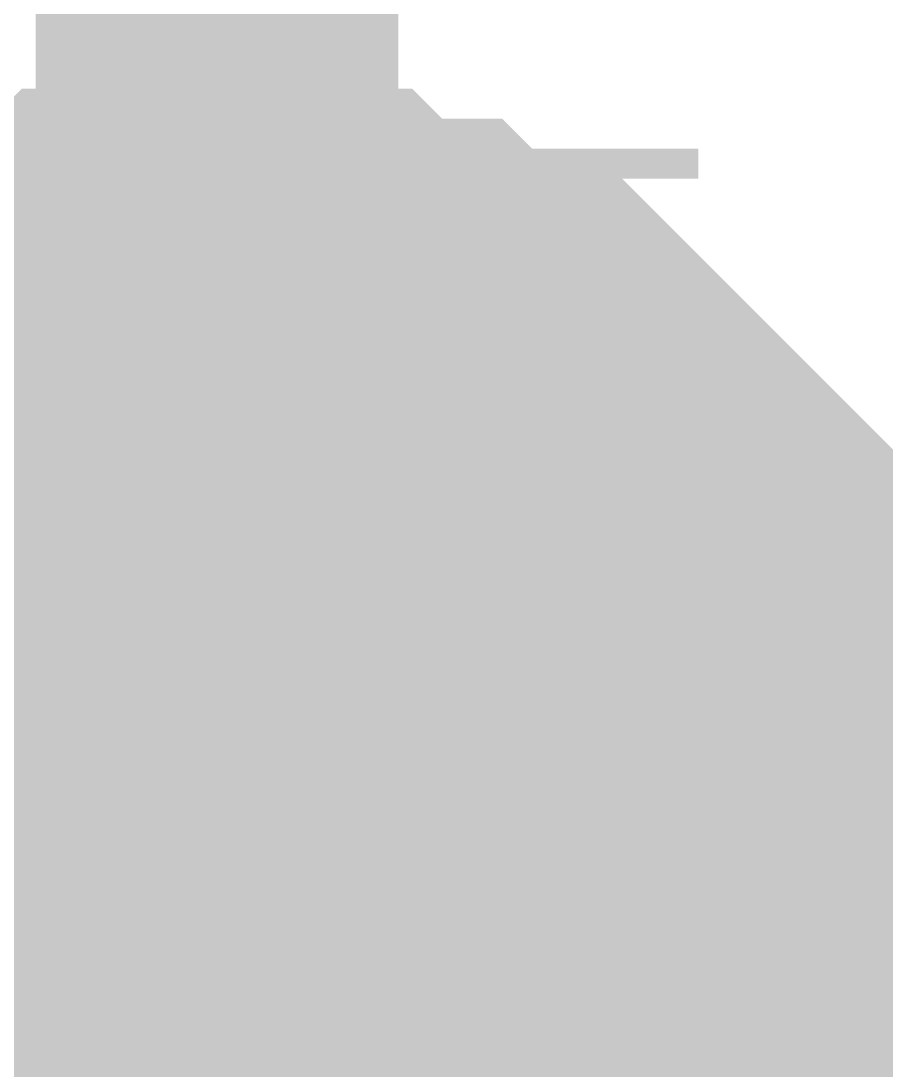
# Model space of a CAD drawing. Header units: inches. Extents: x 0 to 569, y 0 to 432.
# Drawn here: x 408.793 to 409.508, y 91.265 to 92.132 of the extents above; entities that cross this region are included whole.
import ezdxf

# ---------------------------------------------------------------- set-up
doc = ezdxf.new("R2010")
doc.units = ezdxf.units.IN
doc.layers.add('Sheet', color=255, linetype='Continuous')

msp = doc.modelspace()

# ---------------------------------------------------------------- linework, layer by layer
at = {"layer": 'Sheet'}
for points in [[(408.95488, 96.51504, 0.29972, 0.29972, 0), (408.95488, 91.43008, 0.29972, 0.29972, 0), (408.95488, 86.34512, 0.29972, 0.29972, 0), (408.95488, 81.26016, 0.29972, 0.29972, 0), (408.95488, 71.11504, 0.29972, 0.29972, 0)], [(408.63242, 91.80215, 0.29972, 0.29972, 0), (408.65723, 91.82695, 0.29972, 0.29972, 0), (408.68203, 91.85176, 0.29972, 0.29972, 0), (408.68203, 91.85176, 0.29972, 0.29972, 0), (408.70684, 91.87656, 0.29972, 0.29972, 0), (408.73164, 91.87656, 0.29972, 0.29972, 0), (408.75645, 91.87656, 0.29972, 0.29972, 0), (408.78125, 91.90137, 0.29972, 0.29972, 0), (408.80605, 91.90137, 0.29972, 0.29972, 0), (408.83086, 91.90137, 0.29972, 0.29972, 0), (408.85566, 91.92617, 0.29972, 0.29972, 0), (408.88047, 91.92617, 0.29972, 0.29972, 0), (408.90527, 91.92617, 0.29972, 0.29972, 0), (408.93008, 91.92617, 0.29972, 0.29972, 0), (408.95488, 91.92617, 0.29972, 0.29972, 0)], [(408.63242, 91.80215, 0.29972, 0.29972, 0), (408.65723, 91.82695, 0.29972, 0.29972, 0), (408.68203, 91.85176, 0.29972, 0.29972, 0), (408.68203, 91.85176, 0.29972, 0.29972, 0), (408.70684, 91.87656, 0.29972, 0.29972, 0), (408.73164, 91.87656, 0.29972, 0.29972, 0), (408.75645, 91.87656, 0.29972, 0.29972, 0), (408.78125, 91.90137, 0.29972, 0.29972, 0), (408.80605, 91.90137, 0.29972, 0.29972, 0), (408.83086, 91.90137, 0.29972, 0.29972, 0), (408.85566, 91.92617, 0.29972, 0.29972, 0), (408.88047, 91.92617, 0.29972, 0.29972, 0), (408.90527, 91.92617, 0.29972, 0.29972, 0), (408.93008, 91.92617, 0.29972, 0.29972, 0), (408.95488, 91.92617, 0.29972, 0.29972, 0)], [(408.63242, 91.80215, 0.29972, 0.29972, 0), (408.65723, 91.82695, 0.29972, 0.29972, 0), (408.68203, 91.85176, 0.29972, 0.29972, 0), (408.68203, 91.85176, 0.29972, 0.29972, 0), (408.70684, 91.87656, 0.29972, 0.29972, 0), (408.73164, 91.87656, 0.29972, 0.29972, 0), (408.75645, 91.87656, 0.29972, 0.29972, 0), (408.78125, 91.90137, 0.29972, 0.29972, 0), (408.80605, 91.90137, 0.29972, 0.29972, 0), (408.83086, 91.90137, 0.29972, 0.29972, 0), (408.85566, 91.92617, 0.29972, 0.29972, 0), (408.88047, 91.92617, 0.29972, 0.29972, 0), (408.90527, 91.92617, 0.29972, 0.29972, 0), (408.93008, 91.92617, 0.29972, 0.29972, 0), (408.95488, 91.92617, 0.29972, 0.29972, 0)], [(408.63242, 91.80215, 0.29972, 0.29972, 0), (408.65723, 91.82695, 0.29972, 0.29972, 0), (408.68203, 91.85176, 0.29972, 0.29972, 0), (408.68203, 91.85176, 0.29972, 0.29972, 0), (408.70684, 91.87656, 0.29972, 0.29972, 0), (408.73164, 91.87656, 0.29972, 0.29972, 0), (408.75645, 91.87656, 0.29972, 0.29972, 0), (408.78125, 91.90137, 0.29972, 0.29972, 0), (408.80605, 91.90137, 0.29972, 0.29972, 0), (408.83086, 91.90137, 0.29972, 0.29972, 0), (408.85566, 91.92617, 0.29972, 0.29972, 0), (408.88047, 91.92617, 0.29972, 0.29972, 0), (408.90527, 91.92617, 0.29972, 0.29972, 0), (408.93008, 91.92617, 0.29972, 0.29972, 0), (408.95488, 91.92617, 0.29972, 0.29972, 0)], [(408.63242, 91.80215, 0.29972, 0.29972, 0), (408.65723, 91.82695, 0.29972, 0.29972, 0), (408.68203, 91.85176, 0.29972, 0.29972, 0), (408.68203, 91.85176, 0.29972, 0.29972, 0), (408.70684, 91.87656, 0.29972, 0.29972, 0), (408.73164, 91.87656, 0.29972, 0.29972, 0), (408.75645, 91.87656, 0.29972, 0.29972, 0), (408.78125, 91.90137, 0.29972, 0.29972, 0), (408.80605, 91.90137, 0.29972, 0.29972, 0), (408.83086, 91.90137, 0.29972, 0.29972, 0), (408.85566, 91.92617, 0.29972, 0.29972, 0), (408.88047, 91.92617, 0.29972, 0.29972, 0), (408.90527, 91.92617, 0.29972, 0.29972, 0), (408.93008, 91.92617, 0.29972, 0.29972, 0), (408.95488, 91.92617, 0.29972, 0.29972, 0)], [(408.95488, 91.92617, 0.29972, 0.29972, 0), (408.95488, 91.92617, 0.29972, 0.29972, 0)], [(408.95488, 91.92617, 0.29972, 0.29972, 0), (408.97969, 91.92617, 0.29972, 0.29972, 0), (409.00449, 91.92617, 0.29972, 0.29972, 0), (409.0293, 91.92617, 0.29972, 0.29972, 0), (409.0541, 91.92617, 0.29972, 0.29972, 0), (409.07891, 91.90137, 0.29972, 0.29972, 0), (409.10371, 91.90137, 0.29972, 0.29972, 0), (409.12852, 91.90137, 0.29972, 0.29972, 0), (409.15332, 91.87656, 0.29972, 0.29972, 0), (409.17813, 91.87656, 0.29972, 0.29972, 0), (409.20293, 91.87656, 0.29972, 0.29972, 0), (409.20293, 91.85176, 0.29972, 0.29972, 0), (409.22773, 91.85176, 0.29972, 0.29972, 0), (409.25254, 91.82695, 0.29972, 0.29972, 0), (409.27734, 91.80215, 0.29972, 0.29972, 0), (409.27734, 91.80215, 0.29972, 0.29972, 0), (409.30215, 91.77734, 0.29972, 0.29972, 0), (409.32695, 91.75254, 0.29972, 0.29972, 0), (409.32695, 91.75254, 0.29972, 0.29972, 0), (409.35176, 91.72773, 0.29972, 0.29972, 0), (409.37656, 91.70293, 0.29972, 0.29972, 0), (409.37656, 91.67812, 0.29972, 0.29972, 0), (409.40137, 91.67812, 0.29972, 0.29972, 0), (409.40137, 91.65332, 0.29972, 0.29972, 0), (409.40137, 91.62852, 0.29972, 0.29972, 0), (409.42617, 91.60371, 0.29972, 0.29972, 0), (409.42617, 91.57891, 0.29972, 0.29972, 0), (409.42617, 91.5541, 0.29972, 0.29972, 0), (409.45098, 91.5293, 0.29972, 0.29972, 0), (409.45098, 91.50449, 0.29972, 0.29972, 0), (409.45098, 91.47969, 0.29972, 0.29972, 0), (409.45098, 91.45488, 0.29972, 0.29972, 0), (409.45098, 91.43008, 0.29972, 0.29972, 0)], [(408.95488, 91.92617, 0.29972, 0.29972, 0), (408.95488, 91.92617, 0.29972, 0.29972, 0)], [(408.95488, 91.92617, 0.29972, 0.29972, 0), (408.97969, 91.92617, 0.29972, 0.29972, 0), (409.00449, 91.92617, 0.29972, 0.29972, 0), (409.0293, 91.92617, 0.29972, 0.29972, 0), (409.0541, 91.92617, 0.29972, 0.29972, 0), (409.07891, 91.90137, 0.29972, 0.29972, 0), (409.10371, 91.90137, 0.29972, 0.29972, 0), (409.12852, 91.90137, 0.29972, 0.29972, 0), (409.15332, 91.87656, 0.29972, 0.29972, 0), (409.17813, 91.87656, 0.29972, 0.29972, 0), (409.20293, 91.87656, 0.29972, 0.29972, 0), (409.20293, 91.85176, 0.29972, 0.29972, 0), (409.22773, 91.85176, 0.29972, 0.29972, 0), (409.25254, 91.82695, 0.29972, 0.29972, 0), (409.27734, 91.80215, 0.29972, 0.29972, 0), (409.27734, 91.80215, 0.29972, 0.29972, 0), (409.30215, 91.77734, 0.29972, 0.29972, 0), (409.32695, 91.75254, 0.29972, 0.29972, 0), (409.32695, 91.75254, 0.29972, 0.29972, 0), (409.35176, 91.72773, 0.29972, 0.29972, 0), (409.37656, 91.70293, 0.29972, 0.29972, 0), (409.37656, 91.67812, 0.29972, 0.29972, 0), (409.40137, 91.67812, 0.29972, 0.29972, 0), (409.40137, 91.65332, 0.29972, 0.29972, 0), (409.40137, 91.62852, 0.29972, 0.29972, 0), (409.42617, 91.60371, 0.29972, 0.29972, 0), (409.42617, 91.57891, 0.29972, 0.29972, 0), (409.42617, 91.5541, 0.29972, 0.29972, 0), (409.45098, 91.5293, 0.29972, 0.29972, 0), (409.45098, 91.50449, 0.29972, 0.29972, 0), (409.45098, 91.47969, 0.29972, 0.29972, 0), (409.45098, 91.45488, 0.29972, 0.29972, 0), (409.45098, 91.43008, 0.29972, 0.29972, 0)], [(408.95488, 91.92617, 0.29972, 0.29972, 0), (408.95488, 91.92617, 0.29972, 0.29972, 0)], [(408.95488, 91.92617, 0.29972, 0.29972, 0), (408.97969, 91.92617, 0.29972, 0.29972, 0), (409.00449, 91.92617, 0.29972, 0.29972, 0), (409.0293, 91.92617, 0.29972, 0.29972, 0), (409.0541, 91.92617, 0.29972, 0.29972, 0), (409.07891, 91.90137, 0.29972, 0.29972, 0), (409.10371, 91.90137, 0.29972, 0.29972, 0), (409.12852, 91.90137, 0.29972, 0.29972, 0), (409.15332, 91.87656, 0.29972, 0.29972, 0), (409.17813, 91.87656, 0.29972, 0.29972, 0), (409.20293, 91.87656, 0.29972, 0.29972, 0), (409.20293, 91.85176, 0.29972, 0.29972, 0), (409.22773, 91.85176, 0.29972, 0.29972, 0), (409.25254, 91.82695, 0.29972, 0.29972, 0), (409.27734, 91.80215, 0.29972, 0.29972, 0), (409.27734, 91.80215, 0.29972, 0.29972, 0), (409.30215, 91.77734, 0.29972, 0.29972, 0), (409.32695, 91.75254, 0.29972, 0.29972, 0), (409.32695, 91.75254, 0.29972, 0.29972, 0), (409.35176, 91.72773, 0.29972, 0.29972, 0), (409.37656, 91.70293, 0.29972, 0.29972, 0), (409.37656, 91.67812, 0.29972, 0.29972, 0), (409.40137, 91.67812, 0.29972, 0.29972, 0), (409.40137, 91.65332, 0.29972, 0.29972, 0), (409.40137, 91.62852, 0.29972, 0.29972, 0), (409.42617, 91.60371, 0.29972, 0.29972, 0), (409.42617, 91.57891, 0.29972, 0.29972, 0), (409.42617, 91.5541, 0.29972, 0.29972, 0), (409.45098, 91.5293, 0.29972, 0.29972, 0), (409.45098, 91.50449, 0.29972, 0.29972, 0), (409.45098, 91.47969, 0.29972, 0.29972, 0), (409.45098, 91.45488, 0.29972, 0.29972, 0), (409.45098, 91.43008, 0.29972, 0.29972, 0)], [(408.95488, 91.92617, 0.29972, 0.29972, 0), (408.95488, 91.92617, 0.29972, 0.29972, 0)], [(408.95488, 91.92617, 0.29972, 0.29972, 0), (408.97969, 91.92617, 0.29972, 0.29972, 0), (409.00449, 91.92617, 0.29972, 0.29972, 0), (409.0293, 91.92617, 0.29972, 0.29972, 0), (409.0541, 91.92617, 0.29972, 0.29972, 0), (409.07891, 91.90137, 0.29972, 0.29972, 0), (409.10371, 91.90137, 0.29972, 0.29972, 0), (409.12852, 91.90137, 0.29972, 0.29972, 0), (409.15332, 91.87656, 0.29972, 0.29972, 0), (409.17813, 91.87656, 0.29972, 0.29972, 0), (409.20293, 91.87656, 0.29972, 0.29972, 0), (409.20293, 91.85176, 0.29972, 0.29972, 0), (409.22773, 91.85176, 0.29972, 0.29972, 0), (409.25254, 91.82695, 0.29972, 0.29972, 0), (409.27734, 91.80215, 0.29972, 0.29972, 0), (409.27734, 91.80215, 0.29972, 0.29972, 0), (409.30215, 91.77734, 0.29972, 0.29972, 0), (409.32695, 91.75254, 0.29972, 0.29972, 0), (409.32695, 91.75254, 0.29972, 0.29972, 0), (409.35176, 91.72773, 0.29972, 0.29972, 0), (409.37656, 91.70293, 0.29972, 0.29972, 0), (409.37656, 91.67812, 0.29972, 0.29972, 0), (409.40137, 91.67812, 0.29972, 0.29972, 0), (409.40137, 91.65332, 0.29972, 0.29972, 0), (409.40137, 91.62852, 0.29972, 0.29972, 0), (409.42617, 91.60371, 0.29972, 0.29972, 0), (409.42617, 91.57891, 0.29972, 0.29972, 0), (409.42617, 91.5541, 0.29972, 0.29972, 0), (409.45098, 91.5293, 0.29972, 0.29972, 0), (409.45098, 91.50449, 0.29972, 0.29972, 0), (409.45098, 91.47969, 0.29972, 0.29972, 0), (409.45098, 91.45488, 0.29972, 0.29972, 0), (409.45098, 91.43008, 0.29972, 0.29972, 0)], [(408.95488, 91.92617, 0.29972, 0.29972, 0), (408.95488, 91.92617, 0.29972, 0.29972, 0)], [(408.95488, 91.92617, 0.29972, 0.29972, 0), (408.97969, 91.92617, 0.29972, 0.29972, 0), (409.00449, 91.92617, 0.29972, 0.29972, 0), (409.0293, 91.92617, 0.29972, 0.29972, 0), (409.0541, 91.92617, 0.29972, 0.29972, 0), (409.07891, 91.90137, 0.29972, 0.29972, 0), (409.10371, 91.90137, 0.29972, 0.29972, 0), (409.12852, 91.90137, 0.29972, 0.29972, 0), (409.15332, 91.87656, 0.29972, 0.29972, 0), (409.17813, 91.87656, 0.29972, 0.29972, 0), (409.20293, 91.87656, 0.29972, 0.29972, 0), (409.20293, 91.85176, 0.29972, 0.29972, 0), (409.22773, 91.85176, 0.29972, 0.29972, 0), (409.25254, 91.82695, 0.29972, 0.29972, 0), (409.27734, 91.80215, 0.29972, 0.29972, 0), (409.27734, 91.80215, 0.29972, 0.29972, 0), (409.30215, 91.77734, 0.29972, 0.29972, 0), (409.32695, 91.75254, 0.29972, 0.29972, 0), (409.32695, 91.75254, 0.29972, 0.29972, 0), (409.35176, 91.72773, 0.29972, 0.29972, 0), (409.37656, 91.70293, 0.29972, 0.29972, 0), (409.37656, 91.67812, 0.29972, 0.29972, 0), (409.40137, 91.67812, 0.29972, 0.29972, 0), (409.40137, 91.65332, 0.29972, 0.29972, 0), (409.40137, 91.62852, 0.29972, 0.29972, 0), (409.42617, 91.60371, 0.29972, 0.29972, 0), (409.42617, 91.57891, 0.29972, 0.29972, 0), (409.42617, 91.5541, 0.29972, 0.29972, 0), (409.45098, 91.5293, 0.29972, 0.29972, 0), (409.45098, 91.50449, 0.29972, 0.29972, 0), (409.45098, 91.47969, 0.29972, 0.29972, 0), (409.45098, 91.45488, 0.29972, 0.29972, 0), (409.45098, 91.43008, 0.29972, 0.29972, 0)], [(408.73164, 91.87656, 0.09906, 0.09906, 0), (408.75645, 91.87656, 0.09906, 0.09906, 0), (408.78125, 91.90137, 0.09906, 0.09906, 0), (408.80605, 91.90137, 0.09906, 0.09906, 0), (408.83086, 91.90137, 0.09906, 0.09906, 0), (408.85566, 91.92617, 0.09906, 0.09906, 0), (408.88047, 91.92617, 0.09906, 0.09906, 0), (408.90527, 91.92617, 0.09906, 0.09906, 0), (408.93008, 91.92617, 0.09906, 0.09906, 0), (408.95488, 91.92617, 0.09906, 0.09906, 0)], [(408.73164, 91.87656, 0.09906, 0.09906, 0), (408.75645, 91.87656, 0.09906, 0.09906, 0), (408.78125, 91.90137, 0.09906, 0.09906, 0), (408.80605, 91.90137, 0.09906, 0.09906, 0), (408.83086, 91.90137, 0.09906, 0.09906, 0), (408.85566, 91.92617, 0.09906, 0.09906, 0), (408.88047, 91.92617, 0.09906, 0.09906, 0), (408.90527, 91.92617, 0.09906, 0.09906, 0), (408.93008, 91.92617, 0.09906, 0.09906, 0), (408.95488, 91.92617, 0.09906, 0.09906, 0)], [(408.73164, 91.87656, 0.09906, 0.09906, 0), (408.75645, 91.87656, 0.09906, 0.09906, 0), (408.78125, 91.90137, 0.09906, 0.09906, 0), (408.80605, 91.90137, 0.09906, 0.09906, 0), (408.83086, 91.90137, 0.09906, 0.09906, 0), (408.85566, 91.92617, 0.09906, 0.09906, 0), (408.88047, 91.92617, 0.09906, 0.09906, 0), (408.90527, 91.92617, 0.09906, 0.09906, 0), (408.93008, 91.92617, 0.09906, 0.09906, 0), (408.95488, 91.92617, 0.09906, 0.09906, 0)], [(408.73164, 91.87656, 0.09906, 0.09906, 0), (408.75645, 91.87656, 0.09906, 0.09906, 0), (408.78125, 91.90137, 0.09906, 0.09906, 0), (408.80605, 91.90137, 0.09906, 0.09906, 0), (408.83086, 91.90137, 0.09906, 0.09906, 0), (408.85566, 91.92617, 0.09906, 0.09906, 0), (408.88047, 91.92617, 0.09906, 0.09906, 0), (408.90527, 91.92617, 0.09906, 0.09906, 0), (408.93008, 91.92617, 0.09906, 0.09906, 0), (408.95488, 91.92617, 0.09906, 0.09906, 0)], [(408.73164, 91.87656, 0.09906, 0.09906, 0), (408.75645, 91.87656, 0.09906, 0.09906, 0), (408.78125, 91.90137, 0.09906, 0.09906, 0), (408.80605, 91.90137, 0.09906, 0.09906, 0), (408.83086, 91.90137, 0.09906, 0.09906, 0), (408.85566, 91.92617, 0.09906, 0.09906, 0), (408.88047, 91.92617, 0.09906, 0.09906, 0), (408.90527, 91.92617, 0.09906, 0.09906, 0), (408.93008, 91.92617, 0.09906, 0.09906, 0), (408.95488, 91.92617, 0.09906, 0.09906, 0)], [(408.95488, 91.92617, 0.09906, 0.09906, 0), (408.95488, 91.92617, 0.09906, 0.09906, 0)], [(408.95488, 91.92617, 0.09906, 0.09906, 0), (408.97969, 91.92617, 0.09906, 0.09906, 0), (409.00449, 91.92617, 0.09906, 0.09906, 0), (409.0293, 91.92617, 0.09906, 0.09906, 0), (409.0541, 91.92617, 0.09906, 0.09906, 0), (409.07891, 91.90137, 0.09906, 0.09906, 0), (409.10371, 91.90137, 0.09906, 0.09906, 0), (409.12852, 91.90137, 0.09906, 0.09906, 0), (409.15332, 91.87656, 0.09906, 0.09906, 0), (409.17813, 91.87656, 0.09906, 0.09906, 0), (409.20293, 91.87656, 0.09906, 0.09906, 0), (409.20293, 91.85176, 0.09906, 0.09906, 0), (409.22773, 91.85176, 0.09906, 0.09906, 0), (409.25254, 91.82695, 0.09906, 0.09906, 0), (409.27734, 91.80215, 0.09906, 0.09906, 0), (409.27734, 91.80215, 0.09906, 0.09906, 0), (409.30215, 91.77734, 0.09906, 0.09906, 0), (409.32695, 91.75254, 0.09906, 0.09906, 0), (409.32695, 91.75254, 0.09906, 0.09906, 0), (409.35176, 91.72773, 0.09906, 0.09906, 0), (409.37656, 91.70293, 0.09906, 0.09906, 0), (409.37656, 91.67812, 0.09906, 0.09906, 0), (409.40137, 91.67812, 0.09906, 0.09906, 0), (409.40137, 91.65332, 0.09906, 0.09906, 0), (409.40137, 91.62852, 0.09906, 0.09906, 0), (409.42617, 91.60371, 0.09906, 0.09906, 0), (409.42617, 91.57891, 0.09906, 0.09906, 0), (409.42617, 91.5541, 0.09906, 0.09906, 0), (409.45098, 91.5293, 0.09906, 0.09906, 0), (409.45098, 91.50449, 0.09906, 0.09906, 0), (409.45098, 91.47969, 0.09906, 0.09906, 0), (409.45098, 91.45488, 0.09906, 0.09906, 0), (409.45098, 91.43008, 0.09906, 0.09906, 0)], [(408.95488, 91.92617, 0.09906, 0.09906, 0), (408.95488, 91.92617, 0.09906, 0.09906, 0)], [(408.95488, 91.92617, 0.09906, 0.09906, 0), (408.97969, 91.92617, 0.09906, 0.09906, 0), (409.00449, 91.92617, 0.09906, 0.09906, 0), (409.0293, 91.92617, 0.09906, 0.09906, 0), (409.0541, 91.92617, 0.09906, 0.09906, 0), (409.07891, 91.90137, 0.09906, 0.09906, 0), (409.10371, 91.90137, 0.09906, 0.09906, 0), (409.12852, 91.90137, 0.09906, 0.09906, 0), (409.15332, 91.87656, 0.09906, 0.09906, 0), (409.17813, 91.87656, 0.09906, 0.09906, 0), (409.20293, 91.87656, 0.09906, 0.09906, 0), (409.20293, 91.85176, 0.09906, 0.09906, 0), (409.22773, 91.85176, 0.09906, 0.09906, 0), (409.25254, 91.82695, 0.09906, 0.09906, 0), (409.27734, 91.80215, 0.09906, 0.09906, 0), (409.27734, 91.80215, 0.09906, 0.09906, 0), (409.30215, 91.77734, 0.09906, 0.09906, 0), (409.32695, 91.75254, 0.09906, 0.09906, 0), (409.32695, 91.75254, 0.09906, 0.09906, 0), (409.35176, 91.72773, 0.09906, 0.09906, 0), (409.37656, 91.70293, 0.09906, 0.09906, 0), (409.37656, 91.67812, 0.09906, 0.09906, 0), (409.40137, 91.67812, 0.09906, 0.09906, 0), (409.40137, 91.65332, 0.09906, 0.09906, 0), (409.40137, 91.62852, 0.09906, 0.09906, 0), (409.42617, 91.60371, 0.09906, 0.09906, 0), (409.42617, 91.57891, 0.09906, 0.09906, 0), (409.42617, 91.5541, 0.09906, 0.09906, 0), (409.45098, 91.5293, 0.09906, 0.09906, 0), (409.45098, 91.50449, 0.09906, 0.09906, 0), (409.45098, 91.47969, 0.09906, 0.09906, 0), (409.45098, 91.45488, 0.09906, 0.09906, 0), (409.45098, 91.43008, 0.09906, 0.09906, 0)], [(408.95488, 91.92617, 0.09906, 0.09906, 0), (408.95488, 91.92617, 0.09906, 0.09906, 0)], [(408.95488, 91.92617, 0.09906, 0.09906, 0), (408.97969, 91.92617, 0.09906, 0.09906, 0), (409.00449, 91.92617, 0.09906, 0.09906, 0), (409.0293, 91.92617, 0.09906, 0.09906, 0), (409.0541, 91.92617, 0.09906, 0.09906, 0), (409.07891, 91.90137, 0.09906, 0.09906, 0), (409.10371, 91.90137, 0.09906, 0.09906, 0), (409.12852, 91.90137, 0.09906, 0.09906, 0), (409.15332, 91.87656, 0.09906, 0.09906, 0), (409.17813, 91.87656, 0.09906, 0.09906, 0), (409.20293, 91.87656, 0.09906, 0.09906, 0), (409.20293, 91.85176, 0.09906, 0.09906, 0), (409.22773, 91.85176, 0.09906, 0.09906, 0), (409.25254, 91.82695, 0.09906, 0.09906, 0), (409.27734, 91.80215, 0.09906, 0.09906, 0), (409.27734, 91.80215, 0.09906, 0.09906, 0), (409.30215, 91.77734, 0.09906, 0.09906, 0), (409.32695, 91.75254, 0.09906, 0.09906, 0), (409.32695, 91.75254, 0.09906, 0.09906, 0), (409.35176, 91.72773, 0.09906, 0.09906, 0), (409.37656, 91.70293, 0.09906, 0.09906, 0), (409.37656, 91.67812, 0.09906, 0.09906, 0), (409.40137, 91.67812, 0.09906, 0.09906, 0), (409.40137, 91.65332, 0.09906, 0.09906, 0), (409.40137, 91.62852, 0.09906, 0.09906, 0), (409.42617, 91.60371, 0.09906, 0.09906, 0), (409.42617, 91.57891, 0.09906, 0.09906, 0), (409.42617, 91.5541, 0.09906, 0.09906, 0), (409.45098, 91.5293, 0.09906, 0.09906, 0), (409.45098, 91.50449, 0.09906, 0.09906, 0), (409.45098, 91.47969, 0.09906, 0.09906, 0), (409.45098, 91.45488, 0.09906, 0.09906, 0), (409.45098, 91.43008, 0.09906, 0.09906, 0)], [(408.95488, 91.92617, 0.09906, 0.09906, 0), (408.95488, 91.92617, 0.09906, 0.09906, 0)], [(408.95488, 91.92617, 0.09906, 0.09906, 0), (408.97969, 91.92617, 0.09906, 0.09906, 0), (409.00449, 91.92617, 0.09906, 0.09906, 0), (409.0293, 91.92617, 0.09906, 0.09906, 0), (409.0541, 91.92617, 0.09906, 0.09906, 0), (409.07891, 91.90137, 0.09906, 0.09906, 0), (409.10371, 91.90137, 0.09906, 0.09906, 0), (409.12852, 91.90137, 0.09906, 0.09906, 0), (409.15332, 91.87656, 0.09906, 0.09906, 0), (409.17813, 91.87656, 0.09906, 0.09906, 0), (409.20293, 91.87656, 0.09906, 0.09906, 0), (409.20293, 91.85176, 0.09906, 0.09906, 0), (409.22773, 91.85176, 0.09906, 0.09906, 0), (409.25254, 91.82695, 0.09906, 0.09906, 0), (409.27734, 91.80215, 0.09906, 0.09906, 0), (409.27734, 91.80215, 0.09906, 0.09906, 0), (409.30215, 91.77734, 0.09906, 0.09906, 0), (409.32695, 91.75254, 0.09906, 0.09906, 0), (409.32695, 91.75254, 0.09906, 0.09906, 0), (409.35176, 91.72773, 0.09906, 0.09906, 0), (409.37656, 91.70293, 0.09906, 0.09906, 0), (409.37656, 91.67812, 0.09906, 0.09906, 0), (409.40137, 91.67812, 0.09906, 0.09906, 0), (409.40137, 91.65332, 0.09906, 0.09906, 0), (409.40137, 91.62852, 0.09906, 0.09906, 0), (409.42617, 91.60371, 0.09906, 0.09906, 0), (409.42617, 91.57891, 0.09906, 0.09906, 0), (409.42617, 91.5541, 0.09906, 0.09906, 0), (409.45098, 91.5293, 0.09906, 0.09906, 0), (409.45098, 91.50449, 0.09906, 0.09906, 0), (409.45098, 91.47969, 0.09906, 0.09906, 0), (409.45098, 91.45488, 0.09906, 0.09906, 0), (409.45098, 91.43008, 0.09906, 0.09906, 0)], [(408.95488, 91.92617, 0.09906, 0.09906, 0), (408.95488, 91.92617, 0.09906, 0.09906, 0)], [(408.95488, 91.92617, 0.09906, 0.09906, 0), (408.97969, 91.92617, 0.09906, 0.09906, 0), (409.00449, 91.92617, 0.09906, 0.09906, 0), (409.0293, 91.92617, 0.09906, 0.09906, 0), (409.0541, 91.92617, 0.09906, 0.09906, 0), (409.07891, 91.90137, 0.09906, 0.09906, 0), (409.10371, 91.90137, 0.09906, 0.09906, 0), (409.12852, 91.90137, 0.09906, 0.09906, 0), (409.15332, 91.87656, 0.09906, 0.09906, 0), (409.17813, 91.87656, 0.09906, 0.09906, 0), (409.20293, 91.87656, 0.09906, 0.09906, 0), (409.20293, 91.85176, 0.09906, 0.09906, 0), (409.22773, 91.85176, 0.09906, 0.09906, 0), (409.25254, 91.82695, 0.09906, 0.09906, 0), (409.27734, 91.80215, 0.09906, 0.09906, 0), (409.27734, 91.80215, 0.09906, 0.09906, 0), (409.30215, 91.77734, 0.09906, 0.09906, 0), (409.32695, 91.75254, 0.09906, 0.09906, 0), (409.32695, 91.75254, 0.09906, 0.09906, 0), (409.35176, 91.72773, 0.09906, 0.09906, 0), (409.37656, 91.70293, 0.09906, 0.09906, 0), (409.37656, 91.67812, 0.09906, 0.09906, 0), (409.40137, 91.67812, 0.09906, 0.09906, 0), (409.40137, 91.65332, 0.09906, 0.09906, 0), (409.40137, 91.62852, 0.09906, 0.09906, 0), (409.42617, 91.60371, 0.09906, 0.09906, 0), (409.42617, 91.57891, 0.09906, 0.09906, 0), (409.42617, 91.5541, 0.09906, 0.09906, 0), (409.45098, 91.5293, 0.09906, 0.09906, 0), (409.45098, 91.50449, 0.09906, 0.09906, 0), (409.45098, 91.47969, 0.09906, 0.09906, 0), (409.45098, 91.45488, 0.09906, 0.09906, 0), (409.45098, 91.43008, 0.09906, 0.09906, 0)], [(414.03984, 91.43008, 0.29972, 0.29972, 0), (408.95488, 91.43008, 0.29972, 0.29972, 0)], [(409.45098, 91.43008, 0.29972, 0.29972, 0), (409.45098, 91.40527, 0.29972, 0.29972, 0), (409.45098, 91.38047, 0.29972, 0.29972, 0), (409.45098, 91.35566, 0.29972, 0.29972, 0), (409.45098, 91.33086, 0.29972, 0.29972, 0), (409.42617, 91.30605, 0.29972, 0.29972, 0), (409.42617, 91.28125, 0.29972, 0.29972, 0), (409.42617, 91.25645, 0.29972, 0.29972, 0), (409.40137, 91.23164, 0.29972, 0.29972, 0), (409.40137, 91.20684, 0.29972, 0.29972, 0), (409.40137, 91.18203, 0.29972, 0.29972, 0), (409.37656, 91.15723, 0.29972, 0.29972, 0), (409.37656, 91.15723, 0.29972, 0.29972, 0), (409.35176, 91.13242, 0.29972, 0.29972, 0), (409.32695, 91.10762, 0.29972, 0.29972, 0)], [(409.45098, 91.43008, 0.29972, 0.29972, 0), (409.45098, 91.40527, 0.29972, 0.29972, 0), (409.45098, 91.38047, 0.29972, 0.29972, 0), (409.45098, 91.35566, 0.29972, 0.29972, 0), (409.45098, 91.33086, 0.29972, 0.29972, 0), (409.42617, 91.30605, 0.29972, 0.29972, 0), (409.42617, 91.28125, 0.29972, 0.29972, 0), (409.42617, 91.25645, 0.29972, 0.29972, 0), (409.40137, 91.23164, 0.29972, 0.29972, 0), (409.40137, 91.20684, 0.29972, 0.29972, 0), (409.40137, 91.18203, 0.29972, 0.29972, 0), (409.37656, 91.15723, 0.29972, 0.29972, 0), (409.37656, 91.15723, 0.29972, 0.29972, 0), (409.35176, 91.13242, 0.29972, 0.29972, 0), (409.32695, 91.10762, 0.29972, 0.29972, 0)], [(409.45098, 91.43008, 0.29972, 0.29972, 0), (409.45098, 91.40527, 0.29972, 0.29972, 0), (409.45098, 91.38047, 0.29972, 0.29972, 0), (409.45098, 91.35566, 0.29972, 0.29972, 0), (409.45098, 91.33086, 0.29972, 0.29972, 0), (409.42617, 91.30605, 0.29972, 0.29972, 0), (409.42617, 91.28125, 0.29972, 0.29972, 0), (409.42617, 91.25645, 0.29972, 0.29972, 0), (409.40137, 91.23164, 0.29972, 0.29972, 0), (409.40137, 91.20684, 0.29972, 0.29972, 0), (409.40137, 91.18203, 0.29972, 0.29972, 0), (409.37656, 91.15723, 0.29972, 0.29972, 0), (409.37656, 91.15723, 0.29972, 0.29972, 0), (409.35176, 91.13242, 0.29972, 0.29972, 0), (409.32695, 91.10762, 0.29972, 0.29972, 0)], [(409.45098, 91.43008, 0.29972, 0.29972, 0), (409.45098, 91.40527, 0.29972, 0.29972, 0), (409.45098, 91.38047, 0.29972, 0.29972, 0), (409.45098, 91.35566, 0.29972, 0.29972, 0), (409.45098, 91.33086, 0.29972, 0.29972, 0), (409.42617, 91.30605, 0.29972, 0.29972, 0), (409.42617, 91.28125, 0.29972, 0.29972, 0), (409.42617, 91.25645, 0.29972, 0.29972, 0), (409.40137, 91.23164, 0.29972, 0.29972, 0), (409.40137, 91.20684, 0.29972, 0.29972, 0), (409.40137, 91.18203, 0.29972, 0.29972, 0), (409.37656, 91.15723, 0.29972, 0.29972, 0), (409.37656, 91.15723, 0.29972, 0.29972, 0), (409.35176, 91.13242, 0.29972, 0.29972, 0), (409.32695, 91.10762, 0.29972, 0.29972, 0)], [(409.45098, 91.43008, 0.29972, 0.29972, 0), (409.45098, 91.40527, 0.29972, 0.29972, 0), (409.45098, 91.38047, 0.29972, 0.29972, 0), (409.45098, 91.35566, 0.29972, 0.29972, 0), (409.45098, 91.33086, 0.29972, 0.29972, 0), (409.42617, 91.30605, 0.29972, 0.29972, 0), (409.42617, 91.28125, 0.29972, 0.29972, 0), (409.42617, 91.25645, 0.29972, 0.29972, 0), (409.40137, 91.23164, 0.29972, 0.29972, 0), (409.40137, 91.20684, 0.29972, 0.29972, 0), (409.40137, 91.18203, 0.29972, 0.29972, 0), (409.37656, 91.15723, 0.29972, 0.29972, 0), (409.37656, 91.15723, 0.29972, 0.29972, 0), (409.35176, 91.13242, 0.29972, 0.29972, 0), (409.32695, 91.10762, 0.29972, 0.29972, 0)], [(409.45098, 91.43008, 0.29972, 0.29972, 0), (409.45098, 91.43008, 0.29972, 0.29972, 0), (409.45098, 91.43008, 0.29972, 0.29972, 0), (409.45098, 91.43008, 0.29972, 0.29972, 0), (409.45098, 91.43008, 0.29972, 0.29972, 0), (409.45098, 91.43008, 0.29972, 0.29972, 0), (409.45098, 91.43008, 0.29972, 0.29972, 0), (409.45098, 91.43008, 0.29972, 0.29972, 0), (409.45098, 91.43008, 0.29972, 0.29972, 0), (409.45098, 91.43008, 0.29972, 0.29972, 0), (409.45098, 91.43008, 0.29972, 0.29972, 0), (409.45098, 91.43008, 0.29972, 0.29972, 0), (409.45098, 91.43008, 0.29972, 0.29972, 0), (409.45098, 91.43008, 0.29972, 0.29972, 0), (409.45098, 91.43008, 0.29972, 0.29972, 0), (409.45098, 91.43008, 0.29972, 0.29972, 0), (409.45098, 91.43008, 0.29972, 0.29972, 0), (409.45098, 91.43008, 0.29972, 0.29972, 0), (409.45098, 91.43008, 0.29972, 0.29972, 0), (409.45098, 91.43008, 0.29972, 0.29972, 0), (409.45098, 91.43008, 0.29972, 0.29972, 0), (409.45098, 91.43008, 0.29972, 0.29972, 0), (409.45098, 91.43008, 0.29972, 0.29972, 0), (409.45098, 91.43008, 0.29972, 0.29972, 0), (409.45098, 91.43008, 0.29972, 0.29972, 0), (409.45098, 91.43008, 0.29972, 0.29972, 0), (409.45098, 91.43008, 0.29972, 0.29972, 0), (409.45098, 91.43008, 0.29972, 0.29972, 0), (409.45098, 91.43008, 0.29972, 0.29972, 0), (409.45098, 91.43008, 0.29972, 0.29972, 0), (409.45098, 91.43008, 0.29972, 0.29972, 0), (409.45098, 91.43008, 0.29972, 0.29972, 0), (409.45098, 91.43008, 0.29972, 0.29972, 0)], [(409.45098, 91.43008, 0.29972, 0.29972, 0), (409.45098, 91.43008, 0.29972, 0.29972, 0)], [(409.45098, 91.43008, 0.29972, 0.29972, 0), (409.45098, 91.43008, 0.29972, 0.29972, 0), (409.45098, 91.43008, 0.29972, 0.29972, 0), (409.45098, 91.43008, 0.29972, 0.29972, 0), (409.45098, 91.43008, 0.29972, 0.29972, 0), (409.45098, 91.43008, 0.29972, 0.29972, 0), (409.45098, 91.43008, 0.29972, 0.29972, 0), (409.45098, 91.43008, 0.29972, 0.29972, 0), (409.45098, 91.43008, 0.29972, 0.29972, 0), (409.45098, 91.43008, 0.29972, 0.29972, 0), (409.45098, 91.43008, 0.29972, 0.29972, 0), (409.45098, 91.43008, 0.29972, 0.29972, 0), (409.45098, 91.43008, 0.29972, 0.29972, 0), (409.45098, 91.43008, 0.29972, 0.29972, 0), (409.45098, 91.43008, 0.29972, 0.29972, 0), (409.45098, 91.43008, 0.29972, 0.29972, 0), (409.45098, 91.43008, 0.29972, 0.29972, 0), (409.45098, 91.43008, 0.29972, 0.29972, 0), (409.45098, 91.43008, 0.29972, 0.29972, 0), (409.45098, 91.43008, 0.29972, 0.29972, 0), (409.45098, 91.43008, 0.29972, 0.29972, 0), (409.45098, 91.43008, 0.29972, 0.29972, 0), (409.45098, 91.43008, 0.29972, 0.29972, 0), (409.45098, 91.43008, 0.29972, 0.29972, 0), (409.45098, 91.43008, 0.29972, 0.29972, 0), (409.45098, 91.43008, 0.29972, 0.29972, 0), (409.45098, 91.43008, 0.29972, 0.29972, 0), (409.45098, 91.43008, 0.29972, 0.29972, 0), (409.45098, 91.43008, 0.29972, 0.29972, 0), (409.45098, 91.43008, 0.29972, 0.29972, 0), (409.45098, 91.43008, 0.29972, 0.29972, 0), (409.45098, 91.43008, 0.29972, 0.29972, 0), (409.45098, 91.43008, 0.29972, 0.29972, 0)], [(409.45098, 91.43008, 0.29972, 0.29972, 0), (409.45098, 91.43008, 0.29972, 0.29972, 0)], [(409.45098, 91.43008, 0.29972, 0.29972, 0), (409.45098, 91.43008, 0.29972, 0.29972, 0), (409.45098, 91.43008, 0.29972, 0.29972, 0), (409.45098, 91.43008, 0.29972, 0.29972, 0), (409.45098, 91.43008, 0.29972, 0.29972, 0), (409.45098, 91.43008, 0.29972, 0.29972, 0), (409.45098, 91.43008, 0.29972, 0.29972, 0), (409.45098, 91.43008, 0.29972, 0.29972, 0), (409.45098, 91.43008, 0.29972, 0.29972, 0), (409.45098, 91.43008, 0.29972, 0.29972, 0), (409.45098, 91.43008, 0.29972, 0.29972, 0), (409.45098, 91.43008, 0.29972, 0.29972, 0), (409.45098, 91.43008, 0.29972, 0.29972, 0), (409.45098, 91.43008, 0.29972, 0.29972, 0), (409.45098, 91.43008, 0.29972, 0.29972, 0), (409.45098, 91.43008, 0.29972, 0.29972, 0), (409.45098, 91.43008, 0.29972, 0.29972, 0), (409.45098, 91.43008, 0.29972, 0.29972, 0), (409.45098, 91.43008, 0.29972, 0.29972, 0), (409.45098, 91.43008, 0.29972, 0.29972, 0), (409.45098, 91.43008, 0.29972, 0.29972, 0), (409.45098, 91.43008, 0.29972, 0.29972, 0), (409.45098, 91.43008, 0.29972, 0.29972, 0), (409.45098, 91.43008, 0.29972, 0.29972, 0), (409.45098, 91.43008, 0.29972, 0.29972, 0), (409.45098, 91.43008, 0.29972, 0.29972, 0), (409.45098, 91.43008, 0.29972, 0.29972, 0), (409.45098, 91.43008, 0.29972, 0.29972, 0), (409.45098, 91.43008, 0.29972, 0.29972, 0), (409.45098, 91.43008, 0.29972, 0.29972, 0), (409.45098, 91.43008, 0.29972, 0.29972, 0), (409.45098, 91.43008, 0.29972, 0.29972, 0), (409.45098, 91.43008, 0.29972, 0.29972, 0)], [(409.45098, 91.43008, 0.29972, 0.29972, 0), (409.45098, 91.43008, 0.29972, 0.29972, 0)], [(409.45098, 91.43008, 0.29972, 0.29972, 0), (409.45098, 91.43008, 0.29972, 0.29972, 0), (409.45098, 91.43008, 0.29972, 0.29972, 0), (409.45098, 91.43008, 0.29972, 0.29972, 0), (409.45098, 91.43008, 0.29972, 0.29972, 0), (409.45098, 91.43008, 0.29972, 0.29972, 0), (409.45098, 91.43008, 0.29972, 0.29972, 0), (409.45098, 91.43008, 0.29972, 0.29972, 0), (409.45098, 91.43008, 0.29972, 0.29972, 0), (409.45098, 91.43008, 0.29972, 0.29972, 0), (409.45098, 91.43008, 0.29972, 0.29972, 0), (409.45098, 91.43008, 0.29972, 0.29972, 0), (409.45098, 91.43008, 0.29972, 0.29972, 0), (409.45098, 91.43008, 0.29972, 0.29972, 0), (409.45098, 91.43008, 0.29972, 0.29972, 0), (409.45098, 91.43008, 0.29972, 0.29972, 0), (409.45098, 91.43008, 0.29972, 0.29972, 0), (409.45098, 91.43008, 0.29972, 0.29972, 0), (409.45098, 91.43008, 0.29972, 0.29972, 0), (409.45098, 91.43008, 0.29972, 0.29972, 0), (409.45098, 91.43008, 0.29972, 0.29972, 0), (409.45098, 91.43008, 0.29972, 0.29972, 0), (409.45098, 91.43008, 0.29972, 0.29972, 0), (409.45098, 91.43008, 0.29972, 0.29972, 0), (409.45098, 91.43008, 0.29972, 0.29972, 0), (409.45098, 91.43008, 0.29972, 0.29972, 0), (409.45098, 91.43008, 0.29972, 0.29972, 0), (409.45098, 91.43008, 0.29972, 0.29972, 0), (409.45098, 91.43008, 0.29972, 0.29972, 0), (409.45098, 91.43008, 0.29972, 0.29972, 0), (409.45098, 91.43008, 0.29972, 0.29972, 0), (409.45098, 91.43008, 0.29972, 0.29972, 0), (409.45098, 91.43008, 0.29972, 0.29972, 0)], [(409.45098, 91.43008, 0.29972, 0.29972, 0), (409.45098, 91.43008, 0.29972, 0.29972, 0)], [(409.45098, 91.43008, 0.29972, 0.29972, 0), (409.45098, 91.43008, 0.29972, 0.29972, 0), (409.45098, 91.43008, 0.29972, 0.29972, 0), (409.45098, 91.43008, 0.29972, 0.29972, 0), (409.45098, 91.43008, 0.29972, 0.29972, 0), (409.45098, 91.43008, 0.29972, 0.29972, 0), (409.45098, 91.43008, 0.29972, 0.29972, 0), (409.45098, 91.43008, 0.29972, 0.29972, 0), (409.45098, 91.43008, 0.29972, 0.29972, 0), (409.45098, 91.43008, 0.29972, 0.29972, 0), (409.45098, 91.43008, 0.29972, 0.29972, 0), (409.45098, 91.43008, 0.29972, 0.29972, 0), (409.45098, 91.43008, 0.29972, 0.29972, 0), (409.45098, 91.43008, 0.29972, 0.29972, 0), (409.45098, 91.43008, 0.29972, 0.29972, 0), (409.45098, 91.43008, 0.29972, 0.29972, 0), (409.45098, 91.43008, 0.29972, 0.29972, 0), (409.45098, 91.43008, 0.29972, 0.29972, 0), (409.45098, 91.43008, 0.29972, 0.29972, 0), (409.45098, 91.43008, 0.29972, 0.29972, 0), (409.45098, 91.43008, 0.29972, 0.29972, 0), (409.45098, 91.43008, 0.29972, 0.29972, 0), (409.45098, 91.43008, 0.29972, 0.29972, 0), (409.45098, 91.43008, 0.29972, 0.29972, 0), (409.45098, 91.43008, 0.29972, 0.29972, 0), (409.45098, 91.43008, 0.29972, 0.29972, 0), (409.45098, 91.43008, 0.29972, 0.29972, 0), (409.45098, 91.43008, 0.29972, 0.29972, 0), (409.45098, 91.43008, 0.29972, 0.29972, 0), (409.45098, 91.43008, 0.29972, 0.29972, 0), (409.45098, 91.43008, 0.29972, 0.29972, 0), (409.45098, 91.43008, 0.29972, 0.29972, 0), (409.45098, 91.43008, 0.29972, 0.29972, 0)], [(409.45098, 91.43008, 0.29972, 0.29972, 0), (409.45098, 91.43008, 0.29972, 0.29972, 0)], [(409.45098, 91.43008, 0.09906, 0.09906, 0), (409.45098, 91.40527, 0.09906, 0.09906, 0), (409.45098, 91.38047, 0.09906, 0.09906, 0), (409.45098, 91.35566, 0.09906, 0.09906, 0), (409.45098, 91.33086, 0.09906, 0.09906, 0), (409.42617, 91.30605, 0.09906, 0.09906, 0), (409.42617, 91.28125, 0.09906, 0.09906, 0), (409.42617, 91.25645, 0.09906, 0.09906, 0), (409.40137, 91.23164, 0.09906, 0.09906, 0), (409.40137, 91.20684, 0.09906, 0.09906, 0)], [(409.45098, 91.43008, 0.09906, 0.09906, 0), (409.45098, 91.40527, 0.09906, 0.09906, 0), (409.45098, 91.38047, 0.09906, 0.09906, 0), (409.45098, 91.35566, 0.09906, 0.09906, 0), (409.45098, 91.33086, 0.09906, 0.09906, 0), (409.42617, 91.30605, 0.09906, 0.09906, 0), (409.42617, 91.28125, 0.09906, 0.09906, 0), (409.42617, 91.25645, 0.09906, 0.09906, 0), (409.40137, 91.23164, 0.09906, 0.09906, 0), (409.40137, 91.20684, 0.09906, 0.09906, 0)], [(409.45098, 91.43008, 0.09906, 0.09906, 0), (409.45098, 91.40527, 0.09906, 0.09906, 0), (409.45098, 91.38047, 0.09906, 0.09906, 0), (409.45098, 91.35566, 0.09906, 0.09906, 0), (409.45098, 91.33086, 0.09906, 0.09906, 0), (409.42617, 91.30605, 0.09906, 0.09906, 0), (409.42617, 91.28125, 0.09906, 0.09906, 0), (409.42617, 91.25645, 0.09906, 0.09906, 0), (409.40137, 91.23164, 0.09906, 0.09906, 0), (409.40137, 91.20684, 0.09906, 0.09906, 0)], [(409.45098, 91.43008, 0.09906, 0.09906, 0), (409.45098, 91.40527, 0.09906, 0.09906, 0), (409.45098, 91.38047, 0.09906, 0.09906, 0), (409.45098, 91.35566, 0.09906, 0.09906, 0), (409.45098, 91.33086, 0.09906, 0.09906, 0), (409.42617, 91.30605, 0.09906, 0.09906, 0), (409.42617, 91.28125, 0.09906, 0.09906, 0), (409.42617, 91.25645, 0.09906, 0.09906, 0), (409.40137, 91.23164, 0.09906, 0.09906, 0), (409.40137, 91.20684, 0.09906, 0.09906, 0)], [(409.45098, 91.43008, 0.09906, 0.09906, 0), (409.45098, 91.40527, 0.09906, 0.09906, 0), (409.45098, 91.38047, 0.09906, 0.09906, 0), (409.45098, 91.35566, 0.09906, 0.09906, 0), (409.45098, 91.33086, 0.09906, 0.09906, 0), (409.42617, 91.30605, 0.09906, 0.09906, 0), (409.42617, 91.28125, 0.09906, 0.09906, 0), (409.42617, 91.25645, 0.09906, 0.09906, 0), (409.40137, 91.23164, 0.09906, 0.09906, 0), (409.40137, 91.20684, 0.09906, 0.09906, 0)], [(409.45098, 91.43008, 0.09906, 0.09906, 0), (409.45098, 91.43008, 0.09906, 0.09906, 0), (409.45098, 91.43008, 0.09906, 0.09906, 0), (409.45098, 91.43008, 0.09906, 0.09906, 0), (409.45098, 91.43008, 0.09906, 0.09906, 0), (409.45098, 91.43008, 0.09906, 0.09906, 0), (409.45098, 91.43008, 0.09906, 0.09906, 0), (409.45098, 91.43008, 0.09906, 0.09906, 0), (409.45098, 91.43008, 0.09906, 0.09906, 0), (409.45098, 91.43008, 0.09906, 0.09906, 0), (409.45098, 91.43008, 0.09906, 0.09906, 0), (409.45098, 91.43008, 0.09906, 0.09906, 0), (409.45098, 91.43008, 0.09906, 0.09906, 0), (409.45098, 91.43008, 0.09906, 0.09906, 0), (409.45098, 91.43008, 0.09906, 0.09906, 0), (409.45098, 91.43008, 0.09906, 0.09906, 0), (409.45098, 91.43008, 0.09906, 0.09906, 0), (409.45098, 91.43008, 0.09906, 0.09906, 0), (409.45098, 91.43008, 0.09906, 0.09906, 0), (409.45098, 91.43008, 0.09906, 0.09906, 0), (409.45098, 91.43008, 0.09906, 0.09906, 0), (409.45098, 91.43008, 0.09906, 0.09906, 0), (409.45098, 91.43008, 0.09906, 0.09906, 0), (409.45098, 91.43008, 0.09906, 0.09906, 0), (409.45098, 91.43008, 0.09906, 0.09906, 0), (409.45098, 91.43008, 0.09906, 0.09906, 0), (409.45098, 91.43008, 0.09906, 0.09906, 0), (409.45098, 91.43008, 0.09906, 0.09906, 0), (409.45098, 91.43008, 0.09906, 0.09906, 0), (409.45098, 91.43008, 0.09906, 0.09906, 0), (409.45098, 91.43008, 0.09906, 0.09906, 0), (409.45098, 91.43008, 0.09906, 0.09906, 0), (409.45098, 91.43008, 0.09906, 0.09906, 0)], [(409.45098, 91.43008, 0.09906, 0.09906, 0), (409.45098, 91.43008, 0.09906, 0.09906, 0)], [(409.45098, 91.43008, 0.09906, 0.09906, 0), (409.45098, 91.43008, 0.09906, 0.09906, 0), (409.45098, 91.43008, 0.09906, 0.09906, 0), (409.45098, 91.43008, 0.09906, 0.09906, 0), (409.45098, 91.43008, 0.09906, 0.09906, 0), (409.45098, 91.43008, 0.09906, 0.09906, 0), (409.45098, 91.43008, 0.09906, 0.09906, 0), (409.45098, 91.43008, 0.09906, 0.09906, 0), (409.45098, 91.43008, 0.09906, 0.09906, 0), (409.45098, 91.43008, 0.09906, 0.09906, 0), (409.45098, 91.43008, 0.09906, 0.09906, 0), (409.45098, 91.43008, 0.09906, 0.09906, 0), (409.45098, 91.43008, 0.09906, 0.09906, 0), (409.45098, 91.43008, 0.09906, 0.09906, 0), (409.45098, 91.43008, 0.09906, 0.09906, 0), (409.45098, 91.43008, 0.09906, 0.09906, 0), (409.45098, 91.43008, 0.09906, 0.09906, 0), (409.45098, 91.43008, 0.09906, 0.09906, 0), (409.45098, 91.43008, 0.09906, 0.09906, 0), (409.45098, 91.43008, 0.09906, 0.09906, 0), (409.45098, 91.43008, 0.09906, 0.09906, 0), (409.45098, 91.43008, 0.09906, 0.09906, 0), (409.45098, 91.43008, 0.09906, 0.09906, 0), (409.45098, 91.43008, 0.09906, 0.09906, 0), (409.45098, 91.43008, 0.09906, 0.09906, 0), (409.45098, 91.43008, 0.09906, 0.09906, 0), (409.45098, 91.43008, 0.09906, 0.09906, 0), (409.45098, 91.43008, 0.09906, 0.09906, 0), (409.45098, 91.43008, 0.09906, 0.09906, 0), (409.45098, 91.43008, 0.09906, 0.09906, 0), (409.45098, 91.43008, 0.09906, 0.09906, 0), (409.45098, 91.43008, 0.09906, 0.09906, 0), (409.45098, 91.43008, 0.09906, 0.09906, 0)], [(409.45098, 91.43008, 0.09906, 0.09906, 0), (409.45098, 91.43008, 0.09906, 0.09906, 0)], [(409.45098, 91.43008, 0.09906, 0.09906, 0), (409.45098, 91.43008, 0.09906, 0.09906, 0), (409.45098, 91.43008, 0.09906, 0.09906, 0), (409.45098, 91.43008, 0.09906, 0.09906, 0), (409.45098, 91.43008, 0.09906, 0.09906, 0), (409.45098, 91.43008, 0.09906, 0.09906, 0), (409.45098, 91.43008, 0.09906, 0.09906, 0), (409.45098, 91.43008, 0.09906, 0.09906, 0), (409.45098, 91.43008, 0.09906, 0.09906, 0), (409.45098, 91.43008, 0.09906, 0.09906, 0), (409.45098, 91.43008, 0.09906, 0.09906, 0), (409.45098, 91.43008, 0.09906, 0.09906, 0), (409.45098, 91.43008, 0.09906, 0.09906, 0), (409.45098, 91.43008, 0.09906, 0.09906, 0), (409.45098, 91.43008, 0.09906, 0.09906, 0), (409.45098, 91.43008, 0.09906, 0.09906, 0), (409.45098, 91.43008, 0.09906, 0.09906, 0), (409.45098, 91.43008, 0.09906, 0.09906, 0), (409.45098, 91.43008, 0.09906, 0.09906, 0), (409.45098, 91.43008, 0.09906, 0.09906, 0), (409.45098, 91.43008, 0.09906, 0.09906, 0), (409.45098, 91.43008, 0.09906, 0.09906, 0), (409.45098, 91.43008, 0.09906, 0.09906, 0), (409.45098, 91.43008, 0.09906, 0.09906, 0), (409.45098, 91.43008, 0.09906, 0.09906, 0), (409.45098, 91.43008, 0.09906, 0.09906, 0), (409.45098, 91.43008, 0.09906, 0.09906, 0), (409.45098, 91.43008, 0.09906, 0.09906, 0), (409.45098, 91.43008, 0.09906, 0.09906, 0), (409.45098, 91.43008, 0.09906, 0.09906, 0), (409.45098, 91.43008, 0.09906, 0.09906, 0), (409.45098, 91.43008, 0.09906, 0.09906, 0), (409.45098, 91.43008, 0.09906, 0.09906, 0)], [(409.45098, 91.43008, 0.09906, 0.09906, 0), (409.45098, 91.43008, 0.09906, 0.09906, 0)], [(409.45098, 91.43008, 0.09906, 0.09906, 0), (409.45098, 91.43008, 0.09906, 0.09906, 0), (409.45098, 91.43008, 0.09906, 0.09906, 0), (409.45098, 91.43008, 0.09906, 0.09906, 0), (409.45098, 91.43008, 0.09906, 0.09906, 0), (409.45098, 91.43008, 0.09906, 0.09906, 0), (409.45098, 91.43008, 0.09906, 0.09906, 0), (409.45098, 91.43008, 0.09906, 0.09906, 0), (409.45098, 91.43008, 0.09906, 0.09906, 0), (409.45098, 91.43008, 0.09906, 0.09906, 0), (409.45098, 91.43008, 0.09906, 0.09906, 0), (409.45098, 91.43008, 0.09906, 0.09906, 0), (409.45098, 91.43008, 0.09906, 0.09906, 0), (409.45098, 91.43008, 0.09906, 0.09906, 0), (409.45098, 91.43008, 0.09906, 0.09906, 0), (409.45098, 91.43008, 0.09906, 0.09906, 0), (409.45098, 91.43008, 0.09906, 0.09906, 0), (409.45098, 91.43008, 0.09906, 0.09906, 0), (409.45098, 91.43008, 0.09906, 0.09906, 0), (409.45098, 91.43008, 0.09906, 0.09906, 0), (409.45098, 91.43008, 0.09906, 0.09906, 0), (409.45098, 91.43008, 0.09906, 0.09906, 0), (409.45098, 91.43008, 0.09906, 0.09906, 0), (409.45098, 91.43008, 0.09906, 0.09906, 0), (409.45098, 91.43008, 0.09906, 0.09906, 0), (409.45098, 91.43008, 0.09906, 0.09906, 0), (409.45098, 91.43008, 0.09906, 0.09906, 0), (409.45098, 91.43008, 0.09906, 0.09906, 0), (409.45098, 91.43008, 0.09906, 0.09906, 0), (409.45098, 91.43008, 0.09906, 0.09906, 0), (409.45098, 91.43008, 0.09906, 0.09906, 0), (409.45098, 91.43008, 0.09906, 0.09906, 0), (409.45098, 91.43008, 0.09906, 0.09906, 0)], [(409.45098, 91.43008, 0.09906, 0.09906, 0), (409.45098, 91.43008, 0.09906, 0.09906, 0)], [(409.45098, 91.43008, 0.09906, 0.09906, 0), (409.45098, 91.43008, 0.09906, 0.09906, 0), (409.45098, 91.43008, 0.09906, 0.09906, 0), (409.45098, 91.43008, 0.09906, 0.09906, 0), (409.45098, 91.43008, 0.09906, 0.09906, 0), (409.45098, 91.43008, 0.09906, 0.09906, 0), (409.45098, 91.43008, 0.09906, 0.09906, 0), (409.45098, 91.43008, 0.09906, 0.09906, 0), (409.45098, 91.43008, 0.09906, 0.09906, 0), (409.45098, 91.43008, 0.09906, 0.09906, 0), (409.45098, 91.43008, 0.09906, 0.09906, 0), (409.45098, 91.43008, 0.09906, 0.09906, 0), (409.45098, 91.43008, 0.09906, 0.09906, 0), (409.45098, 91.43008, 0.09906, 0.09906, 0), (409.45098, 91.43008, 0.09906, 0.09906, 0), (409.45098, 91.43008, 0.09906, 0.09906, 0), (409.45098, 91.43008, 0.09906, 0.09906, 0), (409.45098, 91.43008, 0.09906, 0.09906, 0), (409.45098, 91.43008, 0.09906, 0.09906, 0), (409.45098, 91.43008, 0.09906, 0.09906, 0), (409.45098, 91.43008, 0.09906, 0.09906, 0), (409.45098, 91.43008, 0.09906, 0.09906, 0), (409.45098, 91.43008, 0.09906, 0.09906, 0), (409.45098, 91.43008, 0.09906, 0.09906, 0), (409.45098, 91.43008, 0.09906, 0.09906, 0), (409.45098, 91.43008, 0.09906, 0.09906, 0), (409.45098, 91.43008, 0.09906, 0.09906, 0), (409.45098, 91.43008, 0.09906, 0.09906, 0), (409.45098, 91.43008, 0.09906, 0.09906, 0), (409.45098, 91.43008, 0.09906, 0.09906, 0), (409.45098, 91.43008, 0.09906, 0.09906, 0), (409.45098, 91.43008, 0.09906, 0.09906, 0), (409.45098, 91.43008, 0.09906, 0.09906, 0)], [(409.45098, 91.43008, 0.09906, 0.09906, 0), (409.45098, 91.43008, 0.09906, 0.09906, 0)]]:
    msp.add_lwpolyline(points, format="xyseb", dxfattribs=at)
msp.add_lwpolyline([(408.686, 91.44, 0.508, 0.508, 1), (409.194, 91.44, 0.508, 0.508, 1)], format="xyseb", close=True, dxfattribs=at)

doc.saveas('drawing.dxf')
